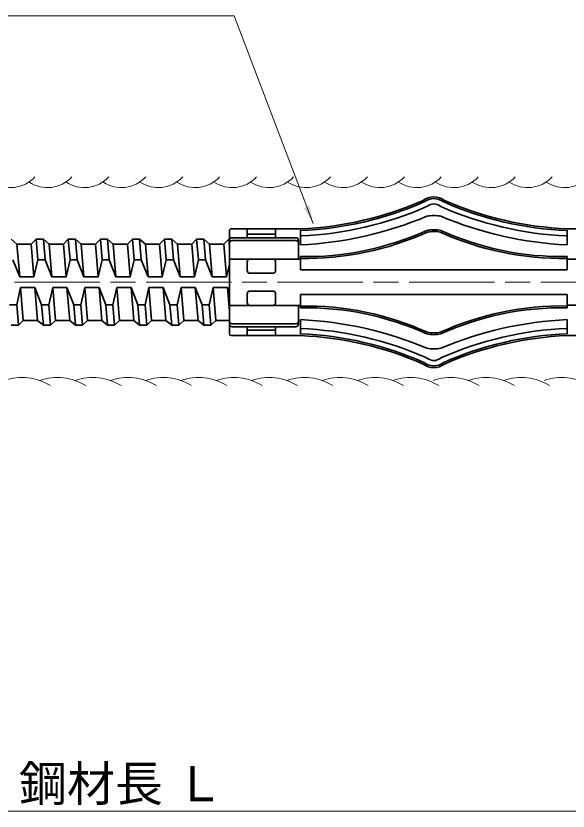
# Model space of a CAD drawing. Units: millimetres at full size, sheet at 1:2; details may follow other scales. Extents: x 1798 to 3480, y 1300 to 2488.
# Drawn here: x 2707.6 to 2862.9, y 2012.2 to 2235.6 of the extents above; entities that cross this region are included whole.
import ezdxf
from ezdxf.enums import TextEntityAlignment as Align

# ---------------------------------------------------------------- set-up
doc = ezdxf.new("R2010")
doc.units = ezdxf.units.MM
doc.header["$LTSCALE"] = 2
doc.linetypes.add('CHAIN', pattern=[18.5, 12, -1.5, 3.5, -1.5])
for name, color, linetype, lineweight in [('1 外形線', 7, 'Continuous', 35), ('2 細い実線', 3, 'Continuous', 20), ('4中心線', 1, 'CHAIN', 15), ('6 寸法線', 4, 'Continuous', 13)]:
    doc.layers.add(name, color=color, linetype=linetype, lineweight=lineweight)
doc.styles.add('ＭＳ Ｐゴシック', font='')
doc.styles.get('ＭＳ Ｐゴシック').set_extended_font_data('MS PGothic')

# ---------------------------------------------------------------- blocks, each defined once
blk = doc.blocks.new('filled_arrow')
at = {"color": 0, "linetype": 'Continuous', "lineweight": -2}
blk.add_solid([(7.5, 1.25), (0, 0), (7.5, -1.25)], dxfattribs=at)

msp = doc.modelspace()

# ---------------------------------------------------------------- linework, layer by layer
at = {"layer": '1 外形線'}
for p, q in [((2822.456, 2183.401), (2822.357, 2183.343)), ((2823.356, 2182.201), (2822.96, 2181.97)), ((2827.352, 2181.97), (2826.956, 2182.201)), ((2827.955, 2183.343), (2827.856, 2183.401)), ((2767.656, 2175.298), (2767.658, 2146.298)), ((2787.656, 2175.799), (2768.156, 2175.799)), ((2772.656, 2175.799), (2772.656, 2173.299)), ((2780.656, 2175.799), (2780.656, 2173.299)), ((2787.656, 2175.299), (2787.656, 2172.499)), ((2787.656, 2175.299), (2787.656, 2171.307)), ((2862.656, 2175.803), (2882.156, 2175.804)), ((2862.656, 2175.303), (2862.656, 2171.311)), ((2706.319, 2172.882), (2707.935, 2171.532)), ((2713.343, 2172.881), (2711.949, 2171.532)), ((2715.343, 2172.882), (2713.343, 2172.881)), ((2713.818, 2167.132), (2713.343, 2172.881)), ((2715.343, 2172.882), (2716.959, 2171.532)), ((2715.818, 2167.131), (2715.343, 2172.881)), ((2722.367, 2172.881), (2720.973, 2171.532)), ((2724.367, 2172.881), (2722.367, 2172.881)), ((2722.842, 2167.131), (2722.367, 2172.881)), ((2724.842, 2167.131), (2724.367, 2172.881)), ((2724.367, 2172.881), (2725.983, 2171.532)), ((2731.391, 2172.881), (2729.997, 2171.532)), ((2733.39, 2172.882), (2731.391, 2172.881)), ((2731.865, 2167.131), (2731.391, 2172.881)), ((2733.866, 2167.131), (2733.39, 2172.882)), ((2733.39, 2172.882), (2735.007, 2171.531)), ((2740.414, 2172.881), (2739.021, 2171.531)), ((2740.89, 2167.131), (2740.414, 2172.881)), ((2742.415, 2172.881), (2740.414, 2172.881)), ((2742.889, 2167.131), (2742.415, 2172.881)), ((2742.415, 2172.881), (2744.031, 2171.531)), ((2749.438, 2172.881), (2748.045, 2171.531)), ((2749.913, 2167.131), (2749.438, 2172.881)), ((2751.438, 2172.88), (2749.438, 2172.881)), ((2751.913, 2167.13), (2751.438, 2172.88)), ((2751.438, 2172.88), (2753.055, 2171.531)), ((2758.462, 2172.88), (2757.069, 2171.531)), ((2758.937, 2167.13), (2758.462, 2172.88)), ((2760.462, 2172.88), (2758.462, 2172.88)), ((2760.937, 2167.13), (2760.462, 2172.88)), ((2760.462, 2172.88), (2762.079, 2171.531)), ((2767.486, 2172.88), (2766.092, 2171.531)), ((2767.656, 2170.816), (2767.486, 2172.88)), ((2767.827, 2172.88), (2767.486, 2172.88)), ((2786.305, 2173.299), (2768.456, 2173.299)), ((2786.224, 2172.499), (2768.456, 2172.499)), ((2780.656, 2174.299), (2772.656, 2174.299)), ((2787.118, 2172.499), (2787.119, 2167.299)), ((2787.74, 2173.801), (2787.656, 2173.797)), ((2787.656, 2172.499), (2787.656, 2171.307)), ((2711.949, 2171.532), (2707.935, 2171.532)), ((2708.7, 2162.282), (2707.935, 2171.532)), ((2712.714, 2162.281), (2711.949, 2171.532)), ((2720.973, 2171.532), (2716.959, 2171.532)), ((2717.724, 2162.281), (2716.959, 2171.532)), ((2721.737, 2162.282), (2720.973, 2171.532)), ((2729.997, 2171.532), (2725.983, 2171.532)), ((2726.748, 2162.281), (2725.983, 2171.532)), ((2730.761, 2162.281), (2729.997, 2171.532)), ((2739.021, 2171.531), (2735.007, 2171.531)), ((2735.771, 2162.281), (2735.007, 2171.531)), ((2739.785, 2162.281), (2739.021, 2171.531)), ((2748.045, 2171.531), (2744.031, 2171.531)), ((2744.795, 2162.281), (2744.031, 2171.531)), ((2748.809, 2162.281), (2748.045, 2171.531)), ((2757.069, 2171.531), (2753.055, 2171.531)), ((2753.819, 2162.281), (2753.055, 2171.531)), ((2757.833, 2162.281), (2757.069, 2171.531)), ((2766.092, 2171.531), (2762.079, 2171.531)), ((2762.843, 2162.28), (2762.079, 2171.531)), ((2766.857, 2162.28), (2766.092, 2171.531)), ((2787.656, 2167.999), (2787.657, 2167.299)), ((2862.656, 2168.003), (2862.657, 2167.303)), ((2706.794, 2167.132), (2708.7, 2162.282)), ((2713.818, 2167.132), (2712.714, 2162.281)), ((2713.818, 2167.132), (2715.818, 2167.131)), ((2715.818, 2167.131), (2717.724, 2162.281)), ((2722.842, 2167.131), (2721.737, 2162.282)), ((2722.842, 2167.131), (2724.842, 2167.131)), ((2724.842, 2167.131), (2726.748, 2162.281)), ((2731.865, 2167.131), (2730.761, 2162.281)), ((2731.865, 2167.131), (2733.866, 2167.131)), ((2733.866, 2167.131), (2735.771, 2162.281)), ((2740.89, 2167.131), (2739.785, 2162.281)), ((2740.89, 2167.131), (2742.889, 2167.131)), ((2742.889, 2167.131), (2744.795, 2162.281)), ((2749.913, 2167.131), (2748.809, 2162.281)), ((2749.913, 2167.131), (2751.913, 2167.13)), ((2751.913, 2167.13), (2753.819, 2162.281)), ((2758.937, 2167.13), (2757.833, 2162.281)), ((2758.937, 2167.13), (2760.937, 2167.13)), ((2760.937, 2167.13), (2762.843, 2162.28)), ((2767.657, 2165.793), (2766.857, 2162.28)), ((2787.657, 2167.299), (2767.657, 2167.298)), ((2772.657, 2166.499), (2772.657, 2164.099)), ((2779.857, 2167.299), (2773.457, 2167.299)), ((2780.657, 2166.499), (2780.657, 2164.099)), ((2787.657, 2167.299), (2787.657, 2164.299)), ((2862.657, 2167.303), (2882.657, 2167.304)), ((2862.657, 2167.303), (2862.657, 2164.303)), ((2787.657, 2164.299), (2862.657, 2164.303)), ((2712.714, 2162.281), (2708.7, 2162.282)), ((2721.737, 2162.282), (2717.724, 2162.281)), ((2730.761, 2162.281), (2726.748, 2162.281)), ((2739.785, 2162.281), (2735.771, 2162.281)), ((2748.809, 2162.281), (2744.795, 2162.281)), ((2757.833, 2162.281), (2753.819, 2162.281)), ((2766.857, 2162.28), (2762.843, 2162.28)), ((2779.857, 2163.299), (2773.457, 2163.299)), ((2707.843, 2154.432), (2708.948, 2159.282)), ((2709.712, 2150.032), (2708.948, 2159.282)), ((2712.961, 2159.282), (2708.948, 2159.282)), ((2713.725, 2150.032), (2712.961, 2159.282)), ((2714.867, 2154.431), (2712.961, 2159.282)), ((2716.867, 2154.432), (2717.972, 2159.282)), ((2718.736, 2150.032), (2717.972, 2159.282)), ((2721.985, 2159.282), (2717.972, 2159.282)), ((2722.749, 2150.032), (2721.985, 2159.282)), ((2723.891, 2154.431), (2721.985, 2159.282)), ((2725.891, 2154.432), (2726.995, 2159.282)), ((2727.76, 2150.031), (2726.995, 2159.282)), ((2731.009, 2159.282), (2726.995, 2159.282)), ((2731.773, 2150.031), (2731.009, 2159.282)), ((2732.915, 2154.431), (2731.009, 2159.282)), ((2734.915, 2154.432), (2736.019, 2159.281)), ((2736.783, 2150.031), (2736.019, 2159.281)), ((2740.033, 2159.281), (2736.019, 2159.281)), ((2740.797, 2150.031), (2740.033, 2159.281)), ((2741.939, 2154.431), (2740.033, 2159.281)), ((2743.939, 2154.431), (2745.043, 2159.281)), ((2745.807, 2150.031), (2745.043, 2159.281)), ((2749.057, 2159.281), (2745.043, 2159.281)), ((2749.821, 2150.031), (2749.057, 2159.281)), ((2750.962, 2154.431), (2749.057, 2159.28)), ((2752.962, 2154.431), (2754.067, 2159.281)), ((2754.831, 2150.031), (2754.067, 2159.281)), ((2758.081, 2159.281), (2754.067, 2159.281)), ((2758.845, 2150.031), (2758.081, 2159.281)), ((2759.986, 2154.43), (2758.081, 2159.281)), ((2761.987, 2154.431), (2763.091, 2159.281)), ((2763.855, 2150.03), (2763.091, 2159.281)), ((2767.104, 2159.281), (2763.091, 2159.281)), ((2767.657, 2157.875), (2767.104, 2159.281)), ((2767.657, 2152.591), (2767.104, 2159.281)), ((2772.657, 2155.099), (2772.657, 2157.499)), ((2779.857, 2158.299), (2773.457, 2158.299)), ((2780.657, 2155.099), (2780.657, 2157.499)), ((2787.657, 2157.299), (2862.657, 2157.303)), ((2787.657, 2157.299), (2787.657, 2153.599)), ((2862.657, 2157.303), (2862.657, 2153.603)), ((2705.843, 2154.433), (2707.843, 2154.432)), ((2708.318, 2148.681), (2707.843, 2154.432)), ((2715.342, 2148.681), (2714.867, 2154.432)), ((2714.867, 2154.431), (2716.867, 2154.432)), ((2717.342, 2148.681), (2716.867, 2154.432)), ((2723.891, 2154.431), (2725.891, 2154.432)), ((2724.366, 2148.681), (2723.891, 2154.431)), ((2726.366, 2148.682), (2725.891, 2154.432)), ((2732.915, 2154.431), (2734.915, 2154.432)), ((2733.39, 2148.681), (2732.915, 2154.431)), ((2735.39, 2148.681), (2734.915, 2154.432)), ((2742.414, 2148.681), (2741.939, 2154.431)), ((2741.939, 2154.431), (2743.939, 2154.431)), ((2744.414, 2148.681), (2743.939, 2154.431)), ((2751.438, 2148.681), (2750.962, 2154.431)), ((2750.962, 2154.431), (2752.962, 2154.431)), ((2753.438, 2148.68), (2752.962, 2154.431)), ((2759.986, 2154.43), (2761.987, 2154.431)), ((2760.461, 2148.68), (2759.986, 2154.43)), ((2762.461, 2148.68), (2761.987, 2154.431)), ((2787.657, 2154.299), (2767.657, 2154.298)), ((2779.857, 2154.299), (2773.457, 2154.299)), ((2787.119, 2149.099), (2787.119, 2154.299)), ((2862.657, 2154.303), (2882.657, 2154.304)), ((2708.318, 2148.681), (2709.712, 2150.032)), ((2713.725, 2150.032), (2709.712, 2150.032)), ((2715.342, 2148.681), (2713.725, 2150.032)), ((2717.342, 2148.681), (2718.736, 2150.032)), ((2722.749, 2150.032), (2718.736, 2150.032)), ((2724.366, 2148.681), (2722.749, 2150.032)), ((2726.366, 2148.682), (2727.76, 2150.031)), ((2731.773, 2150.031), (2727.76, 2150.031)), ((2733.39, 2148.681), (2731.773, 2150.031)), ((2735.39, 2148.681), (2736.783, 2150.031)), ((2740.797, 2150.031), (2736.783, 2150.031)), ((2742.414, 2148.681), (2740.797, 2150.031)), ((2744.414, 2148.681), (2745.807, 2150.031)), ((2749.821, 2150.031), (2745.807, 2150.031)), ((2751.438, 2148.681), (2749.821, 2150.031)), ((2753.438, 2148.68), (2754.831, 2150.031)), ((2758.845, 2150.031), (2754.831, 2150.031)), ((2760.461, 2148.68), (2758.845, 2150.031)), ((2762.461, 2148.68), (2763.855, 2150.03)), ((2767.657, 2150.03), (2763.855, 2150.03)), ((2787.657, 2150.291), (2787.658, 2146.299)), ((2862.657, 2150.295), (2862.658, 2146.303)), ((2708.318, 2148.681), (2706.318, 2148.682)), ((2717.342, 2148.681), (2715.342, 2148.681)), ((2726.366, 2148.682), (2724.366, 2148.681)), ((2735.39, 2148.681), (2733.39, 2148.681)), ((2744.414, 2148.681), (2742.414, 2148.681)), ((2753.438, 2148.68), (2751.438, 2148.681)), ((2762.461, 2148.68), (2760.461, 2148.68)), ((2786.274, 2149.099), (2768.457, 2149.099)), ((2786.404, 2148.299), (2768.457, 2148.299)), ((2772.657, 2148.299), (2772.658, 2145.799)), ((2780.657, 2148.299), (2780.658, 2145.799)), ((2787.658, 2145.799), (2768.158, 2145.799)), ((2780.657, 2147.299), (2772.657, 2147.299)), ((2862.658, 2145.803), (2882.158, 2145.804)), ((2823.358, 2139.401), (2822.962, 2139.632)), ((2827.354, 2139.632), (2826.958, 2139.401))]:
    msp.add_line(p, q, dxfattribs=at)
for centre, radius, start, end in [((2783.608, 2271.626), 95.912, 272.4188, 293.6973), ((2825.156, 2179.801), 5, 53.13291, 126.8727), ((2825.156, 2179.801), 5, 53.13291, 126.8727), ((2825.156, 2179.801), 4.5, 53.13291, 126.8727), ((2825.156, 2179.801), 4.5, 53.13291, 126.8727), ((2866.694, 2271.63), 95.912, 246.30831, 267.58681), ((2783.608, 2271.626), 96.412, 272.4188, 293.6973), ((2783.608, 2271.626), 97.912, 272.4188, 293.6973), ((2825.156, 2179.801), 3, 53.13291, 126.8727), ((2825.156, 2179.801), 3, 53.13291, 126.8727), ((2866.694, 2271.63), 97.912, 246.30831, 267.58681), ((2866.694, 2271.63), 96.412, 246.30831, 267.58681), ((2782.891, 2275.017), 103.82, 272.63063, 292.81965), ((2825.156, 2170.801), 8.754, 76.79606, 103.20956), ((2867.411, 2275.021), 103.82, 247.18597, 267.37498), ((2768.156, 2175.299), 0.5, 90.00281, 180.00281), ((2789.155, 2250.3), 82.813, 268.95623, 294.3971), ((2789.155, 2250.3), 82.313, 268.95623, 294.3971), ((2825.205, 2165.879), 9.676, 78.36179, 102.21901), ((2825.205, 2165.879), 9.176, 78.36179, 102.21901), ((2825.156, 2170.801), 4.754, 76.79606, 103.20956), ((2861.149, 2250.303), 82.813, 245.60851, 271.04939), ((2861.149, 2250.303), 82.313, 245.60851, 271.04939), ((2768.456, 2172.499), 0.8, 90.00281, 180.00281), ((2768.456, 2171.699), 0.8, 90.00281, 180.00281), ((2786.318, 2172.499), 0.8, 0.00281, 90.00281), ((2786.318, 2171.699), 0.8, 0.00281, 90.00281), ((2773.457, 2166.499), 0.8, 90.00281, 180.00281), ((2779.857, 2166.499), 0.8, 0.00281, 90.00281), ((2773.457, 2164.099), 0.8, 180.00281, 270.00281), ((2779.857, 2164.099), 0.8, 270.00281, 0.00281), ((2773.457, 2157.499), 0.8, 90.00281, 180.00281), ((2779.857, 2157.499), 0.8, 0.00281, 90.00281), ((2773.457, 2155.099), 0.8, 180.00281, 270.00281), ((2779.857, 2155.099), 0.8, 270.00281, 0.00281), ((2789.164, 2071.3), 82.813, 65.60851, 91.04939), ((2789.164, 2071.3), 82.313, 65.60851, 91.04939), ((2861.158, 2071.303), 82.813, 88.95623, 114.3971), ((2861.158, 2071.303), 82.313, 88.95623, 114.3971), ((2782.902, 2046.581), 103.82, 67.18597, 87.37498), ((2867.422, 2046.585), 103.82, 92.63063, 112.81965), ((2768.457, 2149.899), 0.8, 180.00281, 270.00281), ((2768.457, 2149.099), 0.8, 180.00281, 270.00281), ((2786.319, 2149.899), 0.8, 270.00281, 0.00281), ((2786.319, 2149.099), 0.8, 270.00281, 0.00281), ((2783.619, 2049.972), 97.912, 66.30831, 87.58681), ((2866.705, 2049.976), 97.912, 92.4188, 113.6973), ((2768.158, 2146.299), 0.5, 180.00281, 270.00281), ((2783.619, 2049.972), 95.912, 66.30831, 87.58681), ((2783.619, 2049.972), 96.412, 66.30831, 87.58681), ((2825.205, 2155.723), 9.676, 257.7866, 281.64383), ((2825.205, 2155.723), 9.176, 257.7866, 281.64383), ((2866.705, 2049.976), 96.412, 92.4188, 113.6973), ((2866.705, 2049.976), 95.912, 92.4188, 113.6973), ((2825.157, 2150.801), 8.754, 256.79606, 283.20956), ((2825.158, 2141.801), 3, 233.13291, 306.8727), ((2825.158, 2141.801), 5, 233.13291, 306.8727), ((2825.158, 2141.801), 4.5, 233.13291, 306.8727)]:
    msp.add_arc(centre, radius, start, end, dxfattribs=at)
at = {"layer": '2 細い実線'}
for centre, radius, start, end in [((2706.114, 2196.753), 9.363, 236.29838, 317.16496), ((2716.504, 2196.752), 9.363, 236.29838, 317.16496), ((2726.894, 2196.752), 9.363, 236.29838, 317.16496), ((2737.284, 2196.751), 9.363, 236.29838, 317.16496), ((2747.674, 2196.75), 9.363, 236.29838, 317.16496), ((2758.064, 2196.75), 9.363, 236.29838, 317.16496), ((2768.454, 2196.75), 9.363, 236.29838, 317.16496), ((2778.844, 2196.749), 9.363, 236.29838, 317.16496), ((2789.235, 2196.749), 9.363, 236.29838, 317.16496), ((2799.624, 2196.748), 9.363, 236.29838, 317.16496), ((2810.014, 2196.748), 9.363, 236.29838, 317.16496), ((2820.405, 2196.747), 9.363, 236.29838, 317.16496), ((2830.794, 2196.747), 9.363, 236.29838, 317.16496), ((2841.184, 2196.747), 9.363, 236.29838, 317.16496), ((2851.575, 2196.746), 9.363, 236.29838, 317.16496), ((2861.964, 2196.746), 9.363, 236.29838, 317.16496), ((2709.416, 2119.064), 14.948, 58.00507, 109.39787), ((2719.346, 2119.064), 14.948, 58.00507, 109.39787), ((2729.276, 2119.064), 14.948, 58.00507, 109.39787), ((2739.206, 2119.064), 14.948, 58.00507, 109.39787), ((2749.137, 2119.064), 14.948, 58.00507, 109.39787), ((2759.066, 2119.063), 14.948, 58.00507, 109.39787), ((2768.997, 2119.064), 14.948, 58.00507, 109.39787), ((2778.927, 2119.063), 14.948, 58.00507, 109.39787), ((2788.857, 2119.063), 14.948, 58.00507, 109.39787), ((2798.787, 2119.063), 14.948, 58.00507, 109.39787), ((2808.717, 2119.062), 14.948, 58.00507, 109.39787), ((2818.647, 2119.062), 14.948, 58.00507, 109.39787), ((2829.957, 2119.062), 14.948, 58.00507, 109.39787), ((2839.887, 2119.061), 14.948, 58.00507, 109.39787), ((2849.817, 2119.061), 14.948, 58.00507, 109.39787), ((2861.127, 2119.06), 14.948, 58.00507, 109.39787)]:
    msp.add_arc(centre, radius, start, end, dxfattribs=at)
at = {"layer": '4中心線'}
msp.add_line((3323.229, 2160.798), (2088.495, 2160.798), dxfattribs=at)
at = {"layer": '6 寸法線'}
msp.add_line((2122.765, 2012.157), (3240.559, 2012.157), dxfattribs=at)
msp.add_lwpolyline([(2791.19, 2177.302), (2789.413, 2181.976), (2769.005, 2235.642), (2622.406, 2235.642)], dxfattribs=at)

# ---------------------------------------------------------------- block references
at = {"layer": '6 寸法線', "xscale": 0.667, "yscale": 0.667, "rotation": 110.8}
msp.add_blockref('filled_arrow', (2791.19, 2177.302), dxfattribs=at)

# ---------------------------------------------------------------- texts
at = {"layer": '6 寸法線', "style": 'ＭＳ Ｐゴシック'}
msp.add_text('鋼材長 Ｌ', height=9.897, dxfattribs=at).set_placement((2737.285, 2019.89), align=Align.MIDDLE_CENTER)

doc.saveas('drawing.dxf')
